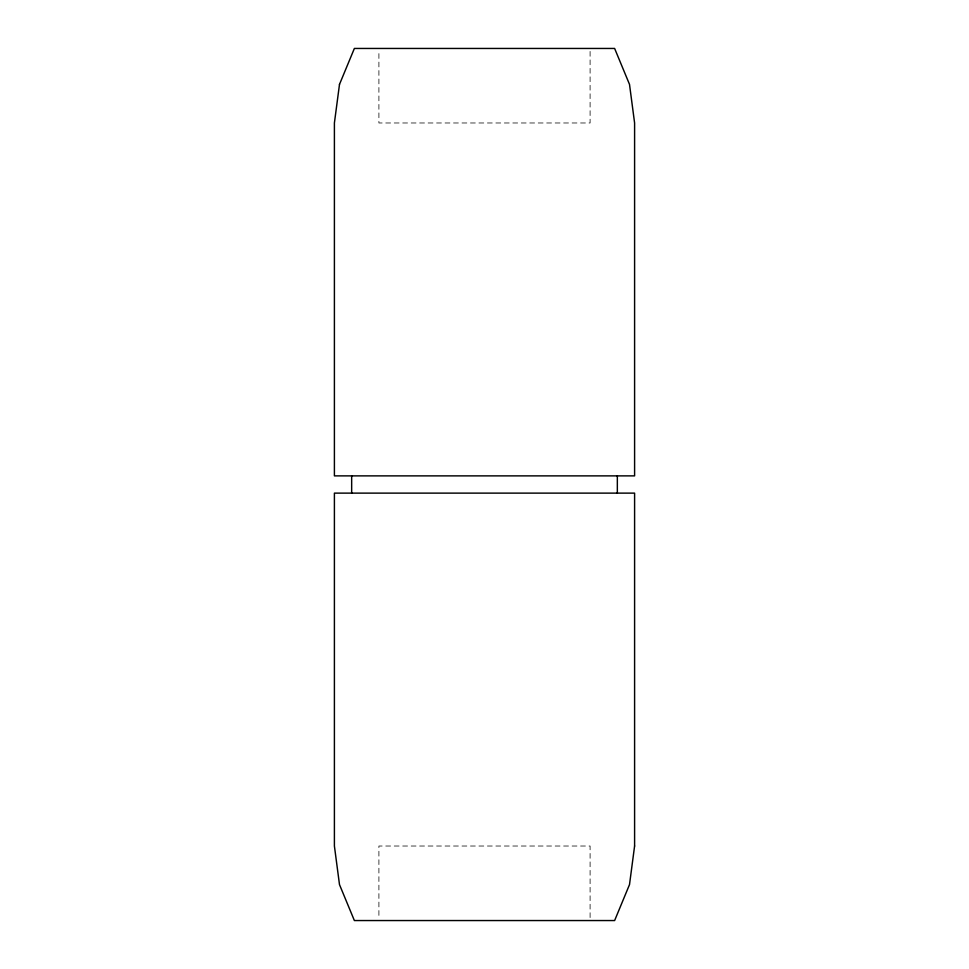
<?xml version="1.0" encoding="UTF-8"?>
<svg xmlns="http://www.w3.org/2000/svg" width="969" height="969" viewBox="0 0 969 969"><rect width="100%" height="100%" fill="white"/><g stroke="black" fill="none" stroke-linecap="round" stroke-linejoin="round"><path stroke-width="0.73" stroke-dasharray="4.84 3.63" d="M590.097 51.43L590.097 122.978L378.903 122.978L378.903 51.43M590.097 917.57L590.097 846.022L378.903 846.022L378.903 917.57"/><path stroke-width="1.45" d="M617.338 475.876L617.338 493.124M351.662 475.876L351.662 493.124M339.489 84.4L334.402 122.978L334.402 475.876L634.598 475.876L634.598 122.978L629.511 84.4L614.625 48.45L354.375 48.45L339.489 84.4M634.598 846.022L629.511 884.6L614.625 920.55L354.375 920.55L339.489 884.6L334.402 846.022L334.402 493.124L634.598 493.124L634.598 846.022"/></g></svg>
